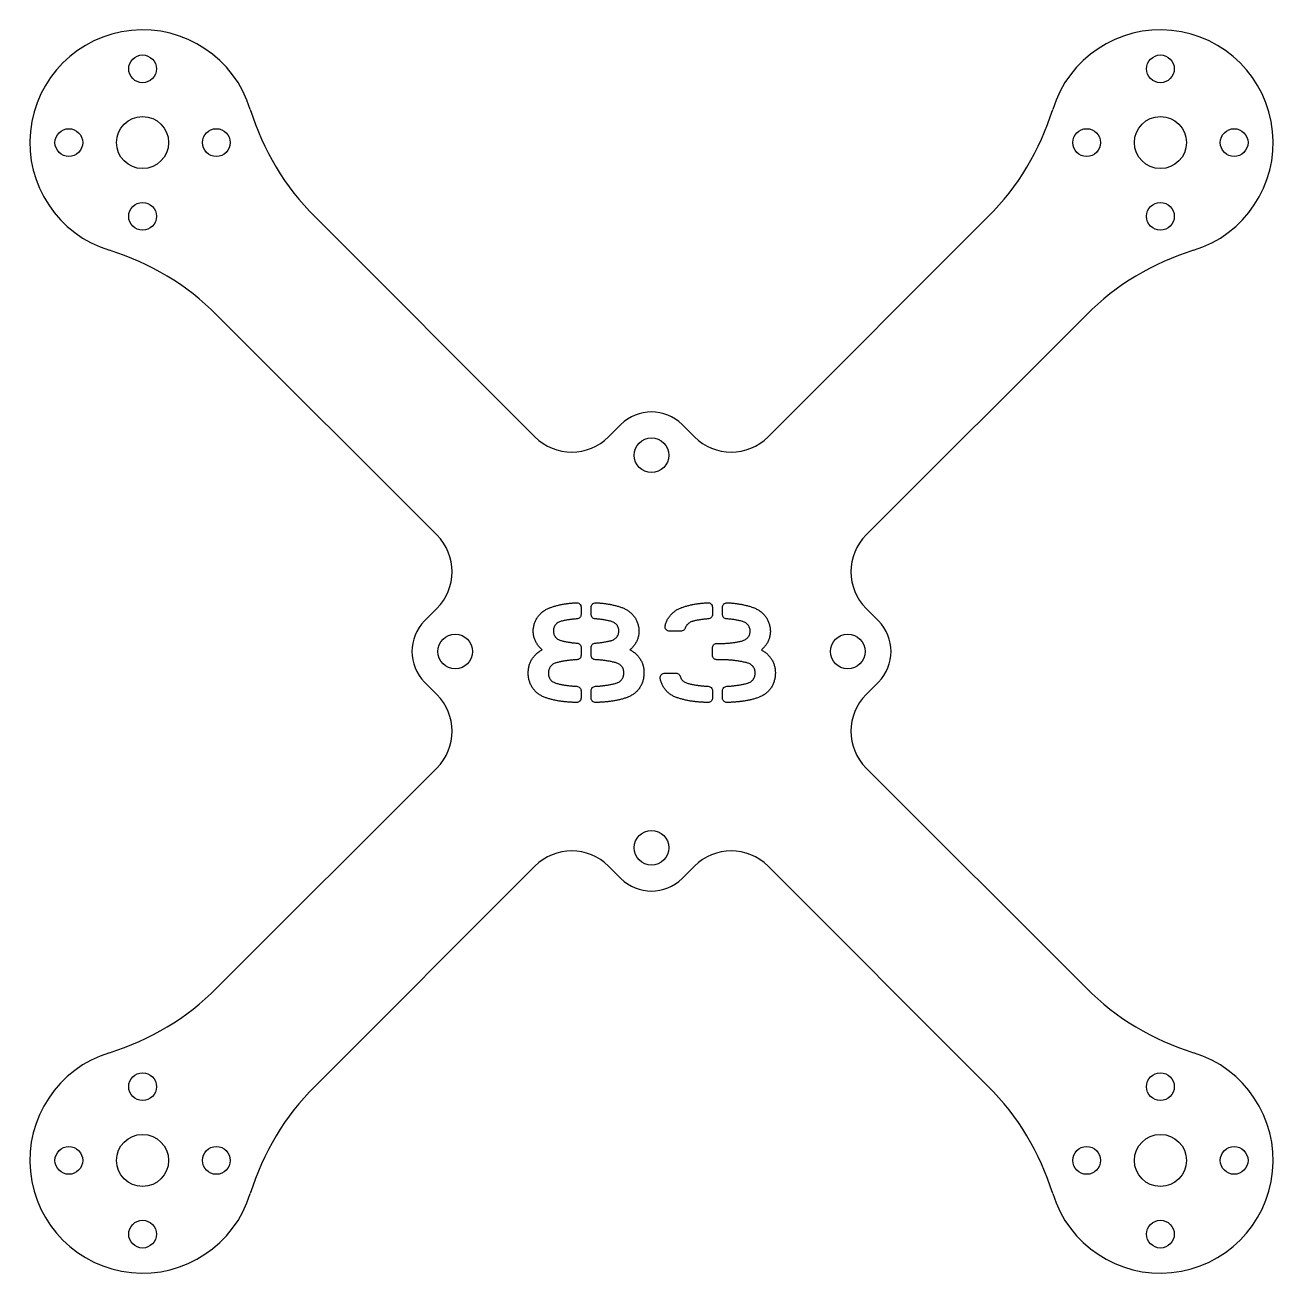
# Model space of a CAD drawing. Extents: x -36.1 to 36.1, y -36.1 to 36.1.
import ezdxf

# ---------------------------------------------------------------- set-up
doc = ezdxf.new("R2010")
doc.units = 0
doc.layers.get('0').update_dxf_attribs({"linetype": 'continuous'})

# ---------------------------------------------------------------- blocks, each defined once
blk = doc.blocks.new('CUT001')
at = {"color": 0}
for p, q in [((-6.718, 12.374), (-19.401, 25.058)), ((6.718, 12.374), (19.401, 25.058)), ((-25.058, 19.401), (-12.374, 6.718)), ((25.058, 19.401), (12.374, 6.718)), ((-1.768, 13.081), (-2.475, 12.374)), ((2.475, 12.374), (1.768, 13.081)), ((-12.374, 2.475), (-13.081, 1.768)), ((-4.061, 2.552), (-4.061, 2.141)), ((-3.48, 2.141), (-3.48, 2.552)), ((3.513, 2.552), (3.513, 2.141)), ((4.094, 2.141), (4.094, 2.552)), ((13.081, 1.768), (12.374, 2.475)), ((1.696, 1.178), (1.047, 1.178)), ((-4.061, 0.224), (-4.061, -0.213)), ((-3.48, -0.213), (-3.48, 0.224)), ((3.513, -0.213), (3.513, 0.198)), ((3.767, 0.461), (4.056, 0.461)), ((4.059, -0.473), (3.77, -0.473)), ((0.758, -1.247), (1.407, -1.247)), ((-13.081, -1.768), (-12.374, -2.475)), ((12.374, -2.475), (13.081, -1.768)), ((-4.061, -2.268), (-4.061, -2.679)), ((-3.48, -2.679), (-3.48, -2.268)), ((3.513, -2.268), (3.513, -2.679)), ((4.094, -2.679), (4.094, -2.268)), ((-25.058, -19.401), (-12.374, -6.718)), ((25.058, -19.401), (12.374, -6.718)), ((-6.718, -12.374), (-19.401, -25.058)), ((-2.475, -12.374), (-1.768, -13.081)), ((1.768, -13.081), (2.475, -12.374)), ((6.718, -12.374), (19.401, -25.058))]:
    blk.add_line(p, q, dxfattribs=at)
for points in [[(-6.794, 1.431), (-6.784, 1.48), (-6.772, 1.529), (-6.759, 1.577), (-6.744, 1.625), (-6.727, 1.672), (-6.709, 1.718), (-6.689, 1.764), (-6.667, 1.809), (-6.644, 1.854), (-6.62, 1.897), (-6.594, 1.94), (-6.566, 1.982), (-6.537, 2.022), (-6.507, 2.062), (-6.475, 2.1), (-6.442, 2.138), (-6.407, 2.174), (-6.371, 2.209), (-6.335, 2.243), (-6.296, 2.275), (-6.257, 2.306), (-6.217, 2.336), (-6.176, 2.365), (-6.134, 2.391), (-6.091, 2.417), (-6.047, 2.441), (-6.002, 2.464), (-5.957, 2.485), (-5.911, 2.505), (-5.865, 2.523), (-5.847, 2.529)], [(-5.847, 2.529), (-5.8, 2.546), (-5.753, 2.563), (-5.705, 2.578), (-5.657, 2.594), (-5.61, 2.608), (-5.562, 2.622), (-5.513, 2.635), (-5.465, 2.648), (-5.417, 2.66), (-5.368, 2.672), (-5.319, 2.683), (-5.27, 2.694), (-5.221, 2.704), (-5.172, 2.714), (-5.123, 2.723), (-5.074, 2.732), (-5.025, 2.74), (-4.975, 2.747), (-4.926, 2.755), (-4.876, 2.762), (-4.827, 2.768), (-4.777, 2.774), (-4.727, 2.78), (-4.678, 2.785), (-4.628, 2.79), (-4.578, 2.795), (-4.528, 2.799), (-4.478, 2.803), (-4.429, 2.806), (-4.379, 2.81), (-4.338, 2.812)], [(-4.338, 2.812), (-4.288, 2.811), (-4.239, 2.801), (-4.193, 2.78), (-4.153, 2.751), (-4.142, 2.741)], [(-4.142, 2.741), (-4.109, 2.704), (-4.084, 2.66), (-4.068, 2.613), (-4.062, 2.564), (-4.061, 2.552)], [(-3.48, 2.552), (-3.476, 2.602), (-3.462, 2.65), (-3.439, 2.694), (-3.408, 2.733), (-3.4, 2.741)], [(-3.4, 2.741), (-3.361, 2.772), (-3.317, 2.795), (-3.269, 2.809), (-3.219, 2.813), (-3.204, 2.812)], [(-3.204, 2.812), (-3.154, 2.809), (-3.104, 2.806), (-3.054, 2.802), (-3.005, 2.798), (-2.955, 2.794), (-2.905, 2.789), (-2.855, 2.784), (-2.806, 2.779), (-2.756, 2.773), (-2.706, 2.767), (-2.657, 2.76), (-2.607, 2.753), (-2.558, 2.746), (-2.508, 2.738), (-2.459, 2.73), (-2.41, 2.721), (-2.361, 2.712), (-2.312, 2.702), (-2.263, 2.692), (-2.214, 2.681), (-2.165, 2.67), (-2.117, 2.658), (-2.068, 2.646), (-2.02, 2.633), (-1.972, 2.619), (-1.924, 2.605), (-1.876, 2.591), (-1.828, 2.575), (-1.781, 2.56), (-1.734, 2.543), (-1.695, 2.529)], [(-1.695, 2.529), (-1.648, 2.512), (-1.602, 2.492), (-1.557, 2.472), (-1.512, 2.449), (-1.468, 2.426), (-1.424, 2.401), (-1.382, 2.374), (-1.341, 2.346), (-1.3, 2.317), (-1.26, 2.287), (-1.222, 2.255), (-1.185, 2.221), (-1.149, 2.187), (-1.114, 2.151), (-1.08, 2.114), (-1.048, 2.076), (-1.017, 2.037), (-0.987, 1.996), (-0.959, 1.955), (-0.932, 1.913), (-0.907, 1.87), (-0.883, 1.826), (-0.861, 1.781), (-0.841, 1.735), (-0.822, 1.689), (-0.804, 1.642), (-0.789, 1.594), (-0.775, 1.547), (-0.762, 1.498), (-0.751, 1.449), (-0.748, 1.431)], [(0.79, 1.483), (0.802, 1.531), (0.816, 1.579), (0.831, 1.627), (0.848, 1.674), (0.867, 1.72), (0.887, 1.766), (0.908, 1.811), (0.932, 1.856), (0.956, 1.899), (0.982, 1.942), (1.01, 1.983), (1.039, 2.024), (1.07, 2.064), (1.101, 2.102), (1.135, 2.14), (1.169, 2.176), (1.205, 2.211), (1.242, 2.244), (1.28, 2.277), (1.319, 2.308), (1.359, 2.338), (1.4, 2.366), (1.443, 2.393), (1.486, 2.418), (1.529, 2.442), (1.574, 2.465), (1.619, 2.486), (1.665, 2.505), (1.712, 2.524), (1.728, 2.529)], [(1.728, 2.529), (1.775, 2.546), (1.822, 2.563), (1.87, 2.578), (1.917, 2.594), (1.965, 2.608), (2.013, 2.622), (2.061, 2.635), (2.11, 2.648), (2.158, 2.66), (2.207, 2.672), (2.256, 2.683), (2.304, 2.694), (2.353, 2.704), (2.402, 2.714), (2.452, 2.723), (2.501, 2.732), (2.55, 2.74), (2.6, 2.747), (2.649, 2.755), (2.699, 2.762), (2.748, 2.768), (2.798, 2.774), (2.847, 2.78), (2.897, 2.785), (2.947, 2.79), (2.997, 2.795), (3.047, 2.799), (3.096, 2.803), (3.146, 2.806), (3.196, 2.81), (3.237, 2.812)], [(3.237, 2.812), (3.287, 2.811), (3.336, 2.801), (3.381, 2.78), (3.422, 2.751), (3.433, 2.741)], [(3.433, 2.741), (3.466, 2.704), (3.491, 2.66), (3.506, 2.613), (3.513, 2.564), (3.513, 2.552)], [(4.094, 2.552), (4.099, 2.602), (4.113, 2.65), (4.135, 2.694), (4.166, 2.733), (4.175, 2.741)], [(4.175, 2.741), (4.214, 2.772), (4.258, 2.795), (4.306, 2.809), (4.356, 2.813), (4.371, 2.812)], [(4.371, 2.812), (4.421, 2.809), (4.47, 2.806), (4.52, 2.802), (4.57, 2.798), (4.62, 2.794), (4.67, 2.789), (4.72, 2.784), (4.769, 2.779), (4.819, 2.773), (4.869, 2.767), (4.918, 2.761), (4.968, 2.754), (5.017, 2.746), (5.066, 2.738), (5.116, 2.73), (5.165, 2.721), (5.214, 2.712), (5.263, 2.702), (5.312, 2.692), (5.361, 2.681), (5.41, 2.67), (5.458, 2.658), (5.507, 2.646), (5.555, 2.633), (5.603, 2.62), (5.651, 2.606), (5.699, 2.591), (5.747, 2.576), (5.794, 2.56), (5.841, 2.543), (5.88, 2.529)], [(5.88, 2.529), (5.927, 2.512), (5.973, 2.493), (6.018, 2.472), (6.063, 2.45), (6.107, 2.426), (6.151, 2.401), (6.193, 2.375), (6.235, 2.347), (6.275, 2.318), (6.315, 2.287), (6.353, 2.255), (6.39, 2.222), (6.427, 2.187), (6.462, 2.152), (6.495, 2.115), (6.527, 2.076), (6.558, 2.037), (6.588, 1.997), (6.616, 1.955), (6.643, 1.913), (6.668, 1.87), (6.691, 1.826), (6.713, 1.781), (6.734, 1.735), (6.753, 1.689), (6.77, 1.642), (6.786, 1.595), (6.8, 1.547), (6.812, 1.498), (6.823, 1.449), (6.827, 1.428)], [(5.88, 2.529), (5.927, 2.512), (5.973, 2.493), (6.018, 2.472), (6.063, 2.45), (6.107, 2.426), (6.151, 2.401), (6.193, 2.375), (6.235, 2.347), (6.275, 2.318), (6.315, 2.287), (6.353, 2.255), (6.39, 2.222), (6.427, 2.187), (6.462, 2.152), (6.495, 2.115), (6.527, 2.076), (6.558, 2.037), (6.588, 1.997), (6.616, 1.955), (6.643, 1.913), (6.668, 1.87), (6.691, 1.826), (6.713, 1.781), (6.734, 1.735), (6.753, 1.689), (6.77, 1.642), (6.786, 1.595), (6.8, 1.547), (6.812, 1.498), (6.823, 1.449), (6.827, 1.428)], [(-5.205, 1.743), (-5.253, 1.729), (-5.3, 1.712), (-5.345, 1.691), (-5.389, 1.667), (-5.43, 1.639), (-5.469, 1.608), (-5.506, 1.573), (-5.539, 1.536), (-5.568, 1.495), (-5.593, 1.452), (-5.614, 1.407), (-5.631, 1.36), (-5.644, 1.311), (-5.652, 1.262), (-5.657, 1.212), (-5.657, 1.184)], [(-4.302, 1.881), (-4.352, 1.877), (-4.402, 1.873), (-4.452, 1.868), (-4.502, 1.863), (-4.551, 1.858), (-4.601, 1.852), (-4.651, 1.846), (-4.7, 1.839), (-4.75, 1.832), (-4.799, 1.825), (-4.848, 1.817), (-4.898, 1.808), (-4.947, 1.799), (-4.996, 1.79), (-5.045, 1.78), (-5.094, 1.769), (-5.142, 1.758), (-5.191, 1.746), (-5.205, 1.743)], [(-4.061, 2.141), (-4.066, 2.091), (-4.079, 2.043), (-4.101, 1.998), (-4.131, 1.959), (-4.17, 1.927), (-4.213, 1.903), (-4.261, 1.887), (-4.302, 1.881)], [(-3.239, 1.881), (-3.289, 1.889), (-3.336, 1.905), (-3.379, 1.93), (-3.416, 1.964), (-3.446, 2.004), (-3.466, 2.05), (-3.477, 2.098), (-3.48, 2.141)], [(-2.337, 1.743), (-2.386, 1.755), (-2.434, 1.766), (-2.483, 1.777), (-2.532, 1.787), (-2.581, 1.796), (-2.63, 1.806), (-2.68, 1.814), (-2.729, 1.822), (-2.778, 1.83), (-2.828, 1.837), (-2.877, 1.844), (-2.927, 1.85), (-2.977, 1.856), (-3.026, 1.862), (-3.076, 1.867), (-3.126, 1.871), (-3.176, 1.876), (-3.226, 1.88), (-3.239, 1.881)], [(-1.884, 1.184), (-1.886, 1.234), (-1.893, 1.283), (-1.903, 1.332), (-1.918, 1.38), (-1.937, 1.426), (-1.96, 1.471), (-1.987, 1.513), (-2.018, 1.552), (-2.052, 1.588), (-2.09, 1.621), (-2.13, 1.651), (-2.172, 1.677), (-2.217, 1.7), (-2.263, 1.719), (-2.31, 1.735), (-2.337, 1.743)], [(-1.884, 1.184), (-1.886, 1.234), (-1.893, 1.283), (-1.903, 1.332), (-1.918, 1.38), (-1.937, 1.426), (-1.96, 1.471), (-1.987, 1.513), (-2.018, 1.552), (-2.052, 1.588), (-2.09, 1.621), (-2.13, 1.651), (-2.172, 1.677), (-2.217, 1.7), (-2.263, 1.719), (-2.31, 1.735), (-2.337, 1.743)], [(0.842, 1.271), (0.814, 1.312), (0.795, 1.359), (0.786, 1.408), (0.786, 1.457), (0.79, 1.483)], [(2.37, 1.739), (2.322, 1.726), (2.275, 1.708), (2.23, 1.687), (2.187, 1.662), (2.146, 1.633), (2.107, 1.601), (2.072, 1.566), (2.039, 1.528), (2.01, 1.488), (1.985, 1.444), (1.963, 1.399), (1.946, 1.354)], [(3.272, 1.881), (3.223, 1.877), (3.173, 1.873), (3.123, 1.868), (3.073, 1.863), (3.024, 1.858), (2.974, 1.852), (2.924, 1.846), (2.875, 1.839), (2.825, 1.832), (2.776, 1.824), (2.727, 1.816), (2.677, 1.807), (2.628, 1.798), (2.579, 1.788), (2.53, 1.778), (2.481, 1.767), (2.433, 1.755), (2.384, 1.743), (2.37, 1.739)], [(3.513, 2.141), (3.509, 2.091), (3.497, 2.043), (3.475, 1.998), (3.444, 1.958), (3.406, 1.926), (3.362, 1.903), (3.315, 1.887), (3.272, 1.881)], [(4.335, 1.881), (4.286, 1.889), (4.239, 1.905), (4.196, 1.93), (4.159, 1.964), (4.129, 2.004), (4.109, 2.05), (4.097, 2.098), (4.094, 2.141)], [(4.335, 1.881), (4.286, 1.889), (4.239, 1.905), (4.196, 1.93), (4.159, 1.964), (4.129, 2.004), (4.109, 2.05), (4.097, 2.098), (4.094, 2.141)], [(5.238, 1.739), (5.189, 1.752), (5.141, 1.764), (5.092, 1.775), (5.043, 1.785), (4.994, 1.795), (4.945, 1.805), (4.896, 1.814), (4.846, 1.822), (4.797, 1.83), (4.748, 1.837), (4.698, 1.844), (4.648, 1.85), (4.599, 1.856), (4.549, 1.862), (4.499, 1.867), (4.45, 1.871), (4.4, 1.876), (4.35, 1.88), (4.335, 1.881)], [(5.69, 1.178), (5.688, 1.227), (5.682, 1.277), (5.672, 1.326), (5.658, 1.374), (5.639, 1.42), (5.616, 1.465), (5.589, 1.507), (5.559, 1.546), (5.524, 1.583), (5.487, 1.616), (5.447, 1.646), (5.405, 1.673), (5.36, 1.696), (5.314, 1.715), (5.267, 1.731), (5.238, 1.739)], [(-6.3, 0.099), (-6.337, 0.132), (-6.374, 0.166), (-6.409, 0.201), (-6.443, 0.237), (-6.477, 0.275), (-6.509, 0.313), (-6.539, 0.353), (-6.569, 0.393), (-6.597, 0.434), (-6.623, 0.477), (-6.649, 0.52), (-6.672, 0.564), (-6.694, 0.609), (-6.714, 0.655), (-6.733, 0.701), (-6.75, 0.748), (-6.765, 0.796), (-6.778, 0.844), (-6.79, 0.893), (-6.799, 0.942), (-6.807, 0.991), (-6.813, 1.041), (-6.817, 1.091), (-6.819, 1.141), (-6.819, 1.191), (-6.817, 1.241), (-6.814, 1.29), (-6.809, 1.34), (-6.801, 1.39), (-6.794, 1.431)], [(-5.657, 1.184), (-5.655, 1.134), (-5.649, 1.084), (-5.639, 1.035), (-5.625, 0.988), (-5.606, 0.941), (-5.583, 0.897), (-5.556, 0.855), (-5.525, 0.816), (-5.49, 0.779), (-5.453, 0.746), (-5.413, 0.717), (-5.37, 0.69), (-5.326, 0.668), (-5.279, 0.649), (-5.232, 0.633), (-5.205, 0.625)], [(-5.657, 1.184), (-5.655, 1.134), (-5.649, 1.084), (-5.639, 1.035), (-5.625, 0.988), (-5.606, 0.941), (-5.583, 0.897), (-5.556, 0.855), (-5.525, 0.816), (-5.49, 0.779), (-5.453, 0.746), (-5.413, 0.717), (-5.37, 0.69), (-5.326, 0.668), (-5.279, 0.649), (-5.232, 0.633), (-5.205, 0.625)], [(-2.337, 0.625), (-2.289, 0.639), (-2.242, 0.657), (-2.197, 0.678), (-2.153, 0.702), (-2.112, 0.73), (-2.073, 0.761), (-2.037, 0.795), (-2.004, 0.833), (-1.974, 0.874), (-1.949, 0.917), (-1.928, 0.962), (-1.911, 1.009), (-1.898, 1.057), (-1.889, 1.106), (-1.885, 1.156), (-1.884, 1.184)], [(-0.748, 1.431), (-0.739, 1.382), (-0.732, 1.332), (-0.727, 1.283), (-0.724, 1.233), (-0.723, 1.183), (-0.723, 1.133), (-0.725, 1.083), (-0.73, 1.033), (-0.736, 0.983), (-0.744, 0.934), (-0.754, 0.885), (-0.765, 0.836), (-0.779, 0.788), (-0.794, 0.741), (-0.811, 0.694), (-0.83, 0.648), (-0.851, 0.602), (-0.873, 0.557), (-0.897, 0.513), (-0.922, 0.47), (-0.949, 0.428), (-0.977, 0.387), (-1.007, 0.346), (-1.038, 0.307), (-1.07, 0.269), (-1.104, 0.232), (-1.138, 0.196), (-1.174, 0.161), (-1.21, 0.127), (-1.242, 0.099)], [(1.047, 1.178), (0.998, 1.182), (0.949, 1.196), (0.905, 1.218), (0.865, 1.248), (0.842, 1.271)], [(1.946, 1.354), (1.927, 1.308), (1.898, 1.267), (1.863, 1.232), (1.82, 1.206), (1.774, 1.188), (1.725, 1.179), (1.696, 1.178)], [(5.238, 0.616), (5.286, 0.63), (5.332, 0.647), (5.378, 0.668), (5.421, 0.693), (5.463, 0.721), (5.502, 0.752), (5.538, 0.787), (5.57, 0.824), (5.6, 0.865), (5.625, 0.908), (5.646, 0.953), (5.664, 1), (5.677, 1.048), (5.685, 1.098), (5.69, 1.147), (5.69, 1.178)], [(6.827, 1.428), (6.836, 1.379), (6.842, 1.329), (6.847, 1.279), (6.851, 1.23), (6.852, 1.18), (6.852, 1.13), (6.85, 1.08), (6.846, 1.03), (6.84, 0.98), (6.832, 0.931), (6.822, 0.882), (6.811, 0.833), (6.798, 0.785), (6.783, 0.737), (6.766, 0.69), (6.747, 0.644), (6.727, 0.598), (6.705, 0.553), (6.681, 0.509), (6.656, 0.466), (6.63, 0.423), (6.602, 0.382), (6.572, 0.342), (6.541, 0.302), (6.509, 0.264), (6.476, 0.227), (6.442, 0.19), (6.406, 0.155), (6.369, 0.121), (6.333, 0.089)], [(6.827, 1.428), (6.836, 1.379), (6.842, 1.329), (6.847, 1.279), (6.851, 1.23), (6.852, 1.18), (6.852, 1.13), (6.85, 1.08), (6.846, 1.03), (6.84, 0.98), (6.832, 0.931), (6.822, 0.882), (6.811, 0.833), (6.798, 0.785), (6.783, 0.737), (6.766, 0.69), (6.747, 0.644), (6.727, 0.598), (6.705, 0.553), (6.681, 0.509), (6.656, 0.466), (6.63, 0.423), (6.602, 0.382), (6.572, 0.342), (6.541, 0.302), (6.509, 0.264), (6.476, 0.227), (6.442, 0.19), (6.406, 0.155), (6.369, 0.121), (6.333, 0.089)], [(-7.106, -1.33), (-7.108, -1.28), (-7.108, -1.23), (-7.107, -1.18), (-7.105, -1.13), (-7.101, -1.081), (-7.096, -1.031), (-7.089, -0.981), (-7.081, -0.932), (-7.07, -0.883), (-7.059, -0.834), (-7.045, -0.786), (-7.03, -0.739), (-7.014, -0.691), (-6.996, -0.645), (-6.976, -0.599), (-6.955, -0.554), (-6.932, -0.509), (-6.907, -0.466), (-6.881, -0.423), (-6.854, -0.381), (-6.825, -0.34), (-6.794, -0.301), (-6.763, -0.262), (-6.729, -0.225), (-6.695, -0.188), (-6.659, -0.153), (-6.622, -0.12), (-6.584, -0.087), (-6.545, -0.056), (-6.505, -0.026), (-6.464, 0.002), (-6.422, 0.03), (-6.379, 0.055), (-6.336, 0.08), (-6.3, 0.099)], [(-5.205, 0.625), (-5.156, 0.613), (-5.107, 0.602), (-5.059, 0.591), (-5.01, 0.581), (-4.961, 0.571), (-4.912, 0.561), (-4.862, 0.552), (-4.813, 0.544), (-4.764, 0.536), (-4.714, 0.529), (-4.665, 0.522), (-4.615, 0.515), (-4.566, 0.509), (-4.516, 0.503), (-4.466, 0.498), (-4.416, 0.493), (-4.367, 0.489), (-4.317, 0.485), (-4.302, 0.484)], [(-4.302, 0.484), (-4.253, 0.476), (-4.206, 0.46), (-4.163, 0.435), (-4.126, 0.401), (-4.097, 0.361), (-4.076, 0.315), (-4.064, 0.267), (-4.061, 0.224)], [(-3.48, 0.224), (-3.476, 0.274), (-3.464, 0.322), (-3.442, 0.367), (-3.412, 0.407), (-3.374, 0.439), (-3.33, 0.463), (-3.283, 0.478), (-3.239, 0.484)], [(-3.239, 0.484), (-3.19, 0.488), (-3.14, 0.492), (-3.09, 0.497), (-3.04, 0.502), (-2.991, 0.507), (-2.941, 0.513), (-2.891, 0.52), (-2.842, 0.527), (-2.792, 0.534), (-2.743, 0.542), (-2.694, 0.55), (-2.644, 0.559), (-2.595, 0.568), (-2.546, 0.578), (-2.497, 0.588), (-2.448, 0.599), (-2.4, 0.61), (-2.351, 0.622), (-2.337, 0.625)], [(-1.242, 0.099), (-1.198, 0.075), (-1.154, 0.051), (-1.112, 0.025), (-1.07, -0.003), (-1.029, -0.031), (-0.989, -0.062), (-0.95, -0.093), (-0.912, -0.126), (-0.876, -0.16), (-0.84, -0.195), (-0.806, -0.232), (-0.773, -0.269), (-0.742, -0.308), (-0.712, -0.348), (-0.683, -0.389), (-0.656, -0.431), (-0.63, -0.474), (-0.606, -0.517), (-0.583, -0.562), (-0.562, -0.607), (-0.543, -0.653), (-0.525, -0.7), (-0.508, -0.747), (-0.494, -0.795), (-0.481, -0.843), (-0.469, -0.892), (-0.46, -0.941), (-0.451, -0.99), (-0.445, -1.04), (-0.44, -1.09), (-0.436, -1.14), (-0.434, -1.189), (-0.433, -1.239), (-0.434, -1.289), (-0.436, -1.33)], [(3.513, 0.198), (3.517, 0.248), (3.53, 0.296), (3.551, 0.341), (3.581, 0.381), (3.619, 0.414), (3.662, 0.438), (3.71, 0.454), (3.759, 0.461), (3.767, 0.461)], [(4.056, 0.461), (4.106, 0.463), (4.156, 0.465), (4.206, 0.468), (4.256, 0.47), (4.306, 0.474), (4.356, 0.477), (4.405, 0.481), (4.455, 0.485), (4.505, 0.49), (4.555, 0.495), (4.604, 0.5), (4.654, 0.506), (4.704, 0.513), (4.753, 0.519), (4.803, 0.527), (4.852, 0.535), (4.901, 0.543), (4.951, 0.552), (5, 0.561), (5.049, 0.571), (5.098, 0.582), (5.146, 0.593), (5.195, 0.605), (5.238, 0.616)], [(6.333, 0.089), (6.377, 0.066), (6.42, 0.041), (6.463, 0.015), (6.505, -0.012), (6.546, -0.041), (6.586, -0.071), (6.625, -0.103), (6.662, -0.135), (6.699, -0.169), (6.734, -0.205), (6.769, -0.241), (6.802, -0.279), (6.833, -0.318), (6.863, -0.357), (6.892, -0.398), (6.919, -0.44), (6.945, -0.483), (6.969, -0.527), (6.992, -0.571), (7.013, -0.617), (7.032, -0.663), (7.05, -0.709), (7.067, -0.757), (7.081, -0.805), (7.094, -0.853), (7.106, -0.901), (7.116, -0.951), (7.124, -1), (7.13, -1.049), (7.135, -1.099), (7.139, -1.149), (7.141, -1.199), (7.141, -1.249), (7.14, -1.299), (7.139, -1.337)], [(-5.513, -0.656), (-5.56, -0.671), (-5.607, -0.69), (-5.651, -0.713), (-5.694, -0.739), (-5.734, -0.769), (-5.771, -0.802), (-5.805, -0.838), (-5.836, -0.878), (-5.863, -0.92), (-5.887, -0.964), (-5.906, -1.01), (-5.922, -1.058), (-5.933, -1.106), (-5.941, -1.156), (-5.945, -1.205), (-5.946, -1.24)], [(-4.309, -0.473), (-4.359, -0.476), (-4.409, -0.479), (-4.458, -0.483), (-4.508, -0.486), (-4.558, -0.491), (-4.608, -0.495), (-4.658, -0.5), (-4.707, -0.505), (-4.757, -0.511), (-4.807, -0.517), (-4.856, -0.523), (-4.906, -0.53), (-4.955, -0.538), (-5.005, -0.545), (-5.054, -0.554), (-5.103, -0.562), (-5.152, -0.572), (-5.201, -0.581), (-5.25, -0.592), (-5.299, -0.602), (-5.348, -0.613), (-5.396, -0.625), (-5.445, -0.638), (-5.493, -0.651), (-5.513, -0.656)], [(-4.309, -0.473), (-4.359, -0.476), (-4.409, -0.479), (-4.458, -0.483), (-4.508, -0.486), (-4.558, -0.491), (-4.608, -0.495), (-4.658, -0.5), (-4.707, -0.505), (-4.757, -0.511), (-4.807, -0.517), (-4.856, -0.523), (-4.906, -0.53), (-4.955, -0.538), (-5.005, -0.545), (-5.054, -0.554), (-5.103, -0.562), (-5.152, -0.572), (-5.201, -0.581), (-5.25, -0.592), (-5.299, -0.602), (-5.348, -0.613), (-5.396, -0.625), (-5.445, -0.638), (-5.493, -0.651), (-5.513, -0.656)], [(-4.061, -0.213), (-4.066, -0.263), (-4.078, -0.311), (-4.1, -0.356), (-4.13, -0.395), (-4.168, -0.428), (-4.212, -0.452), (-4.26, -0.467), (-4.309, -0.473)], [(-3.233, -0.473), (-3.283, -0.467), (-3.33, -0.452), (-3.374, -0.428), (-3.412, -0.396), (-3.442, -0.356), (-3.464, -0.311), (-3.476, -0.263), (-3.48, -0.213), (-3.48, -0.213)], [(-2.029, -0.656), (-2.077, -0.643), (-2.126, -0.63), (-2.174, -0.618), (-2.223, -0.607), (-2.272, -0.596), (-2.32, -0.585), (-2.369, -0.576), (-2.419, -0.566), (-2.468, -0.557), (-2.517, -0.549), (-2.566, -0.541), (-2.616, -0.533), (-2.665, -0.526), (-2.715, -0.52), (-2.764, -0.513), (-2.814, -0.508), (-2.864, -0.502), (-2.914, -0.497), (-2.963, -0.492), (-3.013, -0.488), (-3.063, -0.484), (-3.113, -0.48), (-3.163, -0.477), (-3.213, -0.474), (-3.233, -0.473)], [(-1.595, -1.24), (-1.597, -1.19), (-1.602, -1.141), (-1.611, -1.092), (-1.624, -1.043), (-1.641, -0.996), (-1.662, -0.951), (-1.686, -0.907), (-1.714, -0.866), (-1.746, -0.827), (-1.781, -0.792), (-1.819, -0.759), (-1.86, -0.731), (-1.904, -0.705), (-1.949, -0.684), (-1.995, -0.666), (-2.029, -0.656)], [(3.77, -0.473), (3.72, -0.469), (3.672, -0.456), (3.627, -0.434), (3.588, -0.403), (3.557, -0.364), (3.533, -0.32), (3.519, -0.272), (3.513, -0.223), (3.513, -0.213)], [(5.546, -0.666), (5.498, -0.653), (5.449, -0.64), (5.401, -0.629), (5.352, -0.617), (5.303, -0.606), (5.254, -0.596), (5.205, -0.586), (5.156, -0.577), (5.107, -0.568), (5.057, -0.56), (5.008, -0.552), (4.959, -0.545), (4.909, -0.538), (4.86, -0.531), (4.81, -0.525), (4.76, -0.519), (4.711, -0.513), (4.661, -0.508), (4.611, -0.504), (4.561, -0.499), (4.511, -0.495), (4.461, -0.492), (4.412, -0.488), (4.362, -0.485), (4.312, -0.483), (4.262, -0.48), (4.212, -0.478), (4.162, -0.476), (4.112, -0.474), (4.062, -0.473), (4.059, -0.473)], [(5.979, -1.247), (5.978, -1.197), (5.972, -1.147), (5.963, -1.098), (5.95, -1.05), (5.933, -1.003), (5.912, -0.957), (5.887, -0.914), (5.859, -0.873), (5.827, -0.835), (5.791, -0.799), (5.753, -0.767), (5.712, -0.739), (5.669, -0.714), (5.623, -0.692), (5.577, -0.675), (5.546, -0.666)], [(-6.139, -2.65), (-6.186, -2.632), (-6.232, -2.613), (-6.277, -2.592), (-6.322, -2.57), (-6.366, -2.546), (-6.409, -2.521), (-6.452, -2.494), (-6.493, -2.467), (-6.534, -2.437), (-6.573, -2.406), (-6.611, -2.374), (-6.649, -2.341), (-6.685, -2.306), (-6.719, -2.27), (-6.753, -2.233), (-6.785, -2.195), (-6.816, -2.155), (-6.845, -2.115), (-6.873, -2.073), (-6.899, -2.031), (-6.924, -1.987), (-6.947, -1.943), (-6.968, -1.898), (-6.989, -1.852), (-7.007, -1.806), (-7.024, -1.759), (-7.039, -1.711), (-7.053, -1.663), (-7.065, -1.614), (-7.076, -1.566), (-7.085, -1.516), (-7.092, -1.467), (-7.098, -1.417), (-7.103, -1.368), (-7.106, -1.33)], [(-5.946, -1.24), (-5.945, -1.29), (-5.939, -1.34), (-5.93, -1.389), (-5.917, -1.438), (-5.901, -1.485), (-5.88, -1.53), (-5.856, -1.574), (-5.827, -1.615), (-5.796, -1.654), (-5.76, -1.689), (-5.722, -1.721), (-5.681, -1.75), (-5.638, -1.775), (-5.593, -1.797), (-5.546, -1.815), (-5.513, -1.825)], [(-2.029, -1.825), (-1.981, -1.81), (-1.935, -1.791), (-1.89, -1.768), (-1.848, -1.742), (-1.808, -1.712), (-1.77, -1.679), (-1.736, -1.642), (-1.706, -1.603), (-1.678, -1.561), (-1.655, -1.517), (-1.636, -1.471), (-1.62, -1.423), (-1.608, -1.375), (-1.6, -1.325), (-1.596, -1.275), (-1.595, -1.24)], [(-0.436, -1.33), (-0.44, -1.38), (-0.445, -1.43), (-0.452, -1.479), (-0.46, -1.529), (-0.47, -1.578), (-0.481, -1.627), (-0.493, -1.675), (-0.508, -1.723), (-0.523, -1.77), (-0.541, -1.817), (-0.56, -1.864), (-0.58, -1.909), (-0.602, -1.954), (-0.626, -1.998), (-0.651, -2.041), (-0.677, -2.084), (-0.706, -2.125), (-0.735, -2.165), (-0.766, -2.204), (-0.799, -2.242), (-0.832, -2.279), (-0.867, -2.315), (-0.904, -2.349), (-0.941, -2.382), (-0.98, -2.414), (-1.02, -2.444), (-1.06, -2.473), (-1.102, -2.501), (-1.145, -2.527), (-1.188, -2.552), (-1.233, -2.575), (-1.278, -2.597), (-1.323, -2.617), (-1.369, -2.636), (-1.406, -2.65)], [(-0.436, -1.33), (-0.44, -1.38), (-0.445, -1.43), (-0.452, -1.479), (-0.46, -1.529), (-0.47, -1.578), (-0.481, -1.627), (-0.493, -1.675), (-0.508, -1.723), (-0.523, -1.77), (-0.541, -1.817), (-0.56, -1.864), (-0.58, -1.909), (-0.602, -1.954), (-0.626, -1.998), (-0.651, -2.041), (-0.677, -2.084), (-0.706, -2.125), (-0.735, -2.165), (-0.766, -2.204), (-0.799, -2.242), (-0.832, -2.279), (-0.867, -2.315), (-0.904, -2.349), (-0.941, -2.382), (-0.98, -2.414), (-1.02, -2.444), (-1.06, -2.473), (-1.102, -2.501), (-1.145, -2.527), (-1.188, -2.552), (-1.233, -2.575), (-1.278, -2.597), (-1.323, -2.617), (-1.369, -2.636), (-1.406, -2.65)], [(0.501, -1.571), (0.496, -1.521), (0.498, -1.472), (0.51, -1.423), (0.531, -1.378), (0.553, -1.346)], [(0.553, -1.346), (0.587, -1.31), (0.628, -1.281), (0.673, -1.26), (0.722, -1.249), (0.758, -1.247)], [(1.407, -1.247), (1.457, -1.251), (1.505, -1.265), (1.549, -1.287), (1.588, -1.318), (1.62, -1.356), (1.645, -1.4), (1.657, -1.43)], [(1.657, -1.43), (1.674, -1.477), (1.694, -1.523), (1.718, -1.567), (1.745, -1.608), (1.776, -1.648), (1.81, -1.684), (1.848, -1.717), (1.888, -1.747), (1.931, -1.773), (1.976, -1.795), (2.022, -1.813), (2.062, -1.825)], [(5.546, -1.825), (5.594, -1.81), (5.64, -1.792), (5.685, -1.769), (5.728, -1.743), (5.768, -1.714), (5.805, -1.681), (5.839, -1.644), (5.87, -1.605), (5.897, -1.563), (5.921, -1.519), (5.94, -1.473), (5.956, -1.425), (5.967, -1.376), (5.975, -1.327), (5.979, -1.277), (5.979, -1.247)], [(5.546, -1.825), (5.594, -1.81), (5.64, -1.792), (5.685, -1.769), (5.728, -1.743), (5.768, -1.714), (5.805, -1.681), (5.839, -1.644), (5.87, -1.605), (5.897, -1.563), (5.921, -1.519), (5.94, -1.473), (5.956, -1.425), (5.967, -1.376), (5.975, -1.327), (5.979, -1.277), (5.979, -1.247)], [(7.139, -1.337), (7.135, -1.387), (7.13, -1.436), (7.123, -1.486), (7.115, -1.535), (7.106, -1.584), (7.095, -1.633), (7.082, -1.681), (7.067, -1.729), (7.052, -1.777), (7.034, -1.824), (7.015, -1.87), (6.994, -1.915), (6.972, -1.96), (6.948, -2.004), (6.923, -2.047), (6.896, -2.089), (6.868, -2.13), (6.838, -2.17), (6.807, -2.21), (6.774, -2.247), (6.74, -2.284), (6.705, -2.32), (6.668, -2.354), (6.631, -2.387), (6.592, -2.418), (6.552, -2.448), (6.511, -2.477), (6.469, -2.504), (6.426, -2.53), (6.383, -2.555), (6.339, -2.578), (6.293, -2.6), (6.248, -2.62), (6.201, -2.639), (6.172, -2.65)], [(-5.513, -1.825), (-5.465, -1.838), (-5.416, -1.85), (-5.368, -1.862), (-5.319, -1.874), (-5.27, -1.885), (-5.221, -1.895), (-5.172, -1.905), (-5.123, -1.915), (-5.074, -1.924), (-5.025, -1.932), (-4.975, -1.94), (-4.926, -1.947), (-4.876, -1.955), (-4.827, -1.961), (-4.777, -1.967), (-4.728, -1.973), (-4.678, -1.979), (-4.628, -1.984), (-4.578, -1.988), (-4.529, -1.993), (-4.479, -1.997), (-4.429, -2), (-4.379, -2.004), (-4.329, -2.007), (-4.309, -2.008)], [(-4.309, -2.008), (-4.259, -2.014), (-4.212, -2.029), (-4.168, -2.053), (-4.13, -2.086), (-4.1, -2.125), (-4.078, -2.17), (-4.065, -2.219), (-4.061, -2.268)], [(-3.48, -2.268), (-3.476, -2.218), (-3.464, -2.17), (-3.442, -2.125), (-3.412, -2.085), (-3.374, -2.053), (-3.33, -2.029), (-3.283, -2.014), (-3.233, -2.008), (-3.233, -2.008)], [(-3.233, -2.008), (-3.183, -2.005), (-3.133, -2.002), (-3.083, -1.998), (-3.033, -1.994), (-2.984, -1.99), (-2.934, -1.986), (-2.884, -1.981), (-2.834, -1.975), (-2.785, -1.97), (-2.735, -1.964), (-2.685, -1.957), (-2.636, -1.95), (-2.587, -1.943), (-2.537, -1.935), (-2.488, -1.927), (-2.439, -1.918), (-2.389, -1.909), (-2.34, -1.899), (-2.291, -1.889), (-2.243, -1.878), (-2.194, -1.867), (-2.145, -1.855), (-2.097, -1.843), (-2.049, -1.83), (-2.029, -1.825)], [(1.436, -2.65), (1.389, -2.632), (1.343, -2.613), (1.297, -2.592), (1.253, -2.57), (1.209, -2.546), (1.166, -2.521), (1.123, -2.494), (1.082, -2.466), (1.042, -2.436), (1.002, -2.405), (0.964, -2.373), (0.927, -2.339), (0.891, -2.305), (0.857, -2.268), (0.824, -2.231), (0.792, -2.192), (0.761, -2.153), (0.732, -2.112), (0.705, -2.07), (0.679, -2.028), (0.654, -1.984), (0.631, -1.94), (0.609, -1.895), (0.589, -1.849), (0.57, -1.803), (0.553, -1.756), (0.538, -1.708), (0.524, -1.66), (0.511, -1.612), (0.501, -1.571)], [(2.062, -1.825), (2.11, -1.838), (2.159, -1.85), (2.207, -1.862), (2.256, -1.874), (2.305, -1.885), (2.353, -1.895), (2.402, -1.905), (2.452, -1.915), (2.501, -1.924), (2.55, -1.932), (2.599, -1.94), (2.649, -1.947), (2.698, -1.955), (2.748, -1.961), (2.798, -1.967), (2.847, -1.973), (2.897, -1.979), (2.947, -1.984), (2.996, -1.988), (3.046, -1.993), (3.096, -1.997), (3.146, -2), (3.196, -2.004), (3.246, -2.007), (3.266, -2.008)], [(3.266, -2.008), (3.316, -2.014), (3.363, -2.029), (3.407, -2.053), (3.445, -2.085), (3.475, -2.125), (3.497, -2.17), (3.509, -2.218), (3.513, -2.268), (3.513, -2.268)], [(4.094, -2.268), (4.098, -2.218), (4.111, -2.17), (4.132, -2.125), (4.163, -2.085), (4.201, -2.053), (4.244, -2.029), (4.292, -2.014), (4.342, -2.008), (4.342, -2.008)], [(4.342, -2.008), (4.392, -2.005), (4.442, -2.002), (4.491, -1.998), (4.541, -1.994), (4.591, -1.99), (4.641, -1.986), (4.691, -1.981), (4.74, -1.975), (4.79, -1.97), (4.84, -1.964), (4.889, -1.957), (4.939, -1.95), (4.988, -1.943), (5.038, -1.935), (5.087, -1.927), (5.136, -1.918), (5.185, -1.909), (5.234, -1.899), (5.283, -1.889), (5.332, -1.878), (5.381, -1.867), (5.429, -1.855), (5.478, -1.843), (5.526, -1.83), (5.546, -1.825)], [(-4.331, -2.939), (-4.381, -2.938), (-4.431, -2.936), (-4.481, -2.934), (-4.531, -2.932), (-4.581, -2.93), (-4.631, -2.927), (-4.681, -2.924), (-4.731, -2.921), (-4.781, -2.917), (-4.83, -2.913), (-4.88, -2.909), (-4.93, -2.905), (-4.98, -2.9), (-5.03, -2.895), (-5.079, -2.889), (-5.129, -2.883), (-5.179, -2.877), (-5.228, -2.87), (-5.278, -2.863), (-5.327, -2.855), (-5.376, -2.847), (-5.426, -2.838), (-5.475, -2.829), (-5.524, -2.82), (-5.573, -2.81), (-5.622, -2.799), (-5.67, -2.788), (-5.719, -2.777), (-5.768, -2.764), (-5.816, -2.752), (-5.864, -2.738), (-5.912, -2.724), (-5.96, -2.71), (-6.008, -2.695), (-6.055, -2.679), (-6.102, -2.663), (-6.139, -2.65)], [(-4.142, -2.868), (-4.181, -2.899), (-4.225, -2.922), (-4.274, -2.935), (-4.323, -2.939), (-4.331, -2.939)], [(-4.061, -2.679), (-4.066, -2.729), (-4.08, -2.777), (-4.103, -2.821), (-4.134, -2.86), (-4.142, -2.868)], [(-4.061, -2.679), (-4.066, -2.729), (-4.08, -2.777), (-4.103, -2.821), (-4.134, -2.86), (-4.142, -2.868)], [(-3.403, -2.868), (-3.435, -2.83), (-3.459, -2.786), (-3.474, -2.739), (-3.48, -2.689), (-3.48, -2.679)], [(-3.214, -2.939), (-3.264, -2.936), (-3.312, -2.924), (-3.357, -2.903), (-3.398, -2.874), (-3.403, -2.868)], [(-1.406, -2.65), (-1.453, -2.667), (-1.5, -2.683), (-1.548, -2.699), (-1.596, -2.714), (-1.643, -2.728), (-1.692, -2.742), (-1.74, -2.755), (-1.788, -2.767), (-1.837, -2.779), (-1.885, -2.791), (-1.934, -2.802), (-1.983, -2.812), (-2.032, -2.822), (-2.081, -2.832), (-2.13, -2.841), (-2.18, -2.849), (-2.229, -2.857), (-2.278, -2.865), (-2.328, -2.872), (-2.377, -2.878), (-2.427, -2.885), (-2.477, -2.891), (-2.526, -2.896), (-2.576, -2.901), (-2.626, -2.906), (-2.676, -2.91), (-2.726, -2.914), (-2.775, -2.918), (-2.825, -2.922), (-2.875, -2.925), (-2.925, -2.928), (-2.975, -2.93), (-3.025, -2.932), (-3.075, -2.935), (-3.125, -2.936), (-3.175, -2.938), (-3.214, -2.939)], [(3.244, -2.939), (3.194, -2.938), (3.144, -2.936), (3.094, -2.934), (3.044, -2.932), (2.994, -2.93), (2.944, -2.927), (2.894, -2.924), (2.844, -2.921), (2.794, -2.917), (2.744, -2.913), (2.694, -2.909), (2.645, -2.905), (2.595, -2.9), (2.545, -2.895), (2.495, -2.889), (2.446, -2.883), (2.396, -2.877), (2.347, -2.87), (2.297, -2.863), (2.248, -2.855), (2.199, -2.847), (2.149, -2.838), (2.1, -2.829), (2.051, -2.82), (2.002, -2.81), (1.953, -2.799), (1.904, -2.788), (1.856, -2.776), (1.807, -2.764), (1.759, -2.752), (1.711, -2.738), (1.663, -2.724), (1.615, -2.71), (1.567, -2.695), (1.52, -2.679), (1.472, -2.663), (1.436, -2.65)], [(3.244, -2.939), (3.194, -2.938), (3.144, -2.936), (3.094, -2.934), (3.044, -2.932), (2.994, -2.93), (2.944, -2.927), (2.894, -2.924), (2.844, -2.921), (2.794, -2.917), (2.744, -2.913), (2.694, -2.909), (2.645, -2.905), (2.595, -2.9), (2.545, -2.895), (2.495, -2.889), (2.446, -2.883), (2.396, -2.877), (2.347, -2.87), (2.297, -2.863), (2.248, -2.855), (2.199, -2.847), (2.149, -2.838), (2.1, -2.829), (2.051, -2.82), (2.002, -2.81), (1.953, -2.799), (1.904, -2.788), (1.856, -2.776), (1.807, -2.764), (1.759, -2.752), (1.711, -2.738), (1.663, -2.724), (1.615, -2.71), (1.567, -2.695), (1.52, -2.679), (1.472, -2.663), (1.436, -2.65)], [(3.433, -2.868), (3.394, -2.899), (3.349, -2.922), (3.301, -2.935), (3.251, -2.939), (3.244, -2.939)], [(3.513, -2.679), (3.509, -2.729), (3.495, -2.777), (3.472, -2.821), (3.441, -2.86), (3.433, -2.868)], [(4.175, -2.868), (4.142, -2.83), (4.118, -2.787), (4.101, -2.74), (4.095, -2.69), (4.094, -2.679)], [(4.364, -2.939), (4.314, -2.937), (4.266, -2.925), (4.221, -2.903), (4.181, -2.874), (4.175, -2.868)], [(6.172, -2.65), (6.125, -2.667), (6.078, -2.683), (6.03, -2.698), (5.982, -2.713), (5.934, -2.728), (5.886, -2.741), (5.838, -2.754), (5.79, -2.767), (5.741, -2.779), (5.693, -2.791), (5.644, -2.801), (5.595, -2.812), (5.546, -2.822), (5.497, -2.831), (5.448, -2.84), (5.398, -2.849), (5.349, -2.857), (5.299, -2.864), (5.25, -2.871), (5.2, -2.878), (5.151, -2.884), (5.101, -2.89), (5.051, -2.896), (5.002, -2.901), (4.952, -2.906), (4.902, -2.91), (4.852, -2.914), (4.802, -2.918), (4.753, -2.922), (4.703, -2.925), (4.653, -2.928), (4.603, -2.93), (4.553, -2.932), (4.503, -2.935), (4.453, -2.936), (4.403, -2.938), (4.364, -2.939)]]:
    blk.add_lwpolyline(points, dxfattribs=at)
for centre, radius in [((-29.345, 33.595), 0.8), ((29.345, 33.595), 0.8), ((-29.345, 29.345), 1.5), ((29.345, 29.345), 1.5), ((-33.595, 29.345), 0.8), ((-25.095, 29.345), 0.8), ((25.095, 29.345), 0.8), ((33.595, 29.345), 0.8), ((-29.345, 25.095), 0.8), ((29.345, 25.095), 0.8), ((0, 11.314), 1), ((-11.314, 0), 1), ((11.314, 0), 1), ((0, -11.314), 1), ((-29.345, -25.095), 0.8), ((29.345, -25.095), 0.8), ((-29.345, -29.345), 1.5), ((29.345, -29.345), 1.5), ((-33.595, -29.345), 0.8), ((-25.095, -29.345), 0.8), ((25.095, -29.345), 0.8), ((33.595, -29.345), 0.8), ((-29.345, -33.595), 0.8), ((29.345, -33.595), 0.8)]:
    blk.add_circle(centre, radius, dxfattribs=at)
for centre, radius, start, end in [((-29.345, 29.345), 6.5, 17.09453, -107.09453), ((29.345, 29.345), 6.5, -72.90547, 162.90547), ((-8.795, 35.665), 15, -162.90547, -135), ((8.795, 35.665), 15, -45, -17.09453), ((-35.665, 8.795), 15, 45, 72.90547), ((35.665, 8.795), 15, 107.09453, 135), ((0, 11.314), 2.5, 45, 135), ((-4.596, 14.496), 3, -135, -45), ((4.596, 14.496), 3, -135, -45), ((-14.496, 4.596), 3, -45, 45), ((14.496, 4.596), 3, 135, -135), ((-11.314, 0), 2.5, 135, -135), ((11.314, 0), 2.5, -45, 45), ((-14.496, -4.596), 3, -45, 45), ((14.496, -4.596), 3, 135, -135), ((-4.596, -14.496), 3, 45, 135), ((4.596, -14.496), 3, 45, 135), ((0, -11.314), 2.5, -135, -45), ((-35.665, -8.795), 15, -72.90547, -45), ((35.665, -8.795), 15, -135, -107.09453), ((-29.345, -29.345), 6.5, 107.09453, -17.09453), ((29.345, -29.345), 6.5, -162.90547, 72.90547), ((-8.795, -35.665), 15, 135, 162.90547), ((8.795, -35.665), 15, 17.09453, 45)]:
    blk.add_arc(centre, radius, start, end, dxfattribs=at)

msp = doc.modelspace()

# ---------------------------------------------------------------- block references
at = {"color": 0}
msp.add_blockref('CUT001', (0, 0), dxfattribs=at)

doc.saveas('drawing.dxf')
